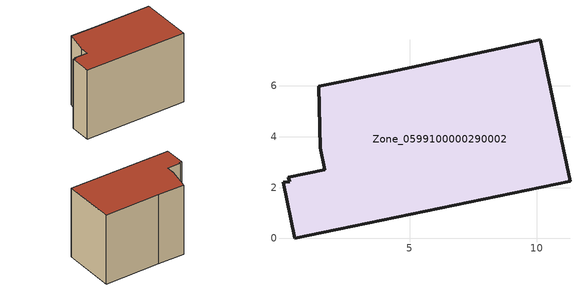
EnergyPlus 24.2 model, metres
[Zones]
Zone_0599100000290002
 floor ground (C_G): 1.67,2.7 1.49,3.56 1.43,5.97 4.26,6.54 10.14,7.81 11.3,2.25 0.49,0 0.03,2.2 0.29,2.24 0.24,2.4 z0
 wall outside (C_F): 0.49,0 11.3,2.25 10.14,7.81 4.26,6.54 1.43,5.97 1.49,3.56 1.67,2.7 0.24,2.4 0.29,2.24 0.03,2.2 0.49,0 z0:7.7
 roof outside (C_R): 1.49,3.56 1.67,2.7 0.24,2.4 0.29,2.24 0.03,2.2 0.49,0 11.3,2.25 10.14,7.81 4.26,6.54 1.43,5.97 z7.7
[BUILDING]
Pand.0599100000290002: North Axis=0; Terrain=City; Loads Convergence Tolerance Value=0.04; Temperature Convergence Tolerance Value=0.4; Solar Distribution=FullExterior; Maximum Number of Warmup Days=25; Minimum Number of Warmup Days=1
[Site:Location]
Rotterdam.The.Hague.AP_ZH_NLD Design_Conditions: Latitude=51.96; Longitude=4.45; Time Zone=1; Elevation=-4.5
[SITE:GROUNDTEMPERATURE:BUILDINGSURFACE]
18, 18, 18, 18, 18, 18, 18, 18, 18, 18, 18, 18
[MATERIAL] Thermal Absorptance=0.9; Solar Absorptance=0.7; Visible Absorptance=0.7
Name | Roughness | Thickness | Conductivity | Density | Specific Heat
G.TC.1975-1991 | MediumSmooth | 0.15 | 0.288461 | 540 | 1210
F.TC.1975-1991 | Rough | 0.3 | 0.230769 | 1920 | 840
R.TC.1975-1991 | MediumRough | 0.2 | 0.153846 | 1500 | 1000
[CONSTRUCTION]
C_G: G.TC.1975-1991
C_F: F.TC.1975-1991
C_R: R.TC.1975-1991
[ZONE]
Zone_0599100000290002: Type=1; Multiplier=1; Ceiling Height=Autocalculate; Volume=Autocalculate; Floor Area=autocalculate; Part of Total Floor Area=Yes
[ZONEINFILTRATION:DESIGNFLOWRATE]
Infil_Zone_0599100000290002: Zone or ZoneList or Space or SpaceList=Zone_0599100000290002; Schedule=AlwaysOn; Design Flow Rate Calculation Method=Flow/Area; Flow Rate per Floor Area=0.003; Constant Term Coefficient=1; Temperature Term Coefficient=0; Velocity Term Coefficient=0; Velocity Squared Term Coefficient=0
[HVACTEMPLATE:ZONE:IDEALLOADSAIRSYSTEM]
Zone_0599100000290002: Maximum Heating Supply Air Temperature=50; Minimum Cooling Supply Air Temperature=13; Maximum Heating Supply Air Humidity Ratio=0.0156; Minimum Cooling Supply Air Humidity Ratio=0.0077; Heating Limit=NoLimit; Cooling Limit=NoLimit; Dehumidification Control Type=ConstantSensibleHeatRatio; Cooling Sensible Heat Ratio=0.7; Dehumidification Setpoint=60; Humidification Control Type=None; Humidification Setpoint=30; Outdoor Air Method=None; Outdoor Air Flow Rate per Person=0.00944; Outdoor Air Flow Rate per Zone Floor Area=0; Outdoor Air Flow Rate per Zone=0; Demand Controlled Ventilation Type=None; Outdoor Air Economizer Type=NoEconomizer; Heat Recovery Type=None; Sensible Heat Recovery Effectiveness=0.7; Latent Heat Recovery Effectiveness=0.65
[ZONECONTROL:THERMOSTAT]
ThermostatControl_Zone_0599100000290002: Zone or ZoneList=Zone_0599100000290002; Control Type Schedule=DualSetpointControlType; Control 1=Thermostat_Zone_0599100000290002; Temperature Difference Between Cutout And Setpoint=0
[THERMOSTATSETPOINT:DUALSETPOINT]
Thermostat_Zone_0599100000290002: Heating Setpoint Temperature Schedule=HeatingSetpoint_Zone_0599100000290002; Cooling Setpoint Temperature Schedule=CoolingSetpoint_Zone_0599100000290002
[SCHEDULE:COMPACT]
HeatingSetpoint_Zone_0599100000290002: Through: 12/31, For: AllDays, Until: 24:00, 21
CoolingSetpoint_Zone_0599100000290002: Through: 12/31, For: AllDays, Until: 24:00, 24
DualSetpointControlType: Through: 12/31, For: AllDays, Until: 24:00, 4
AlwaysOn: Through: 12/31, For: AllDays, Until: 24:00, 1
